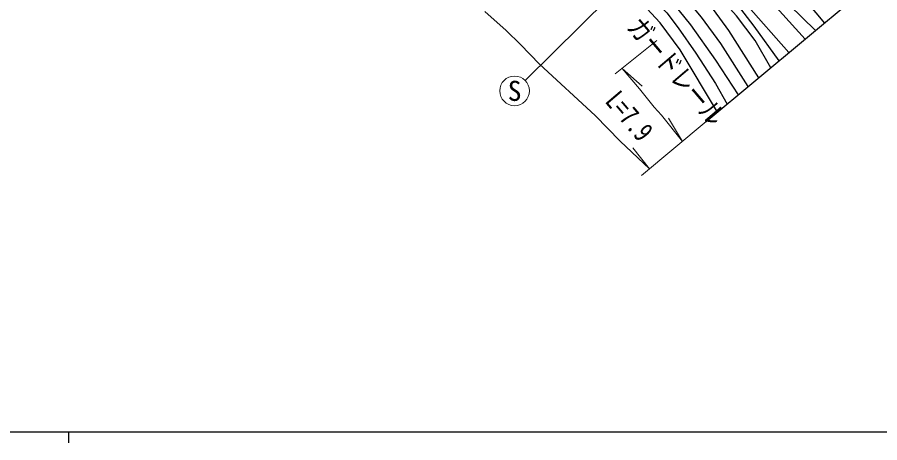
# Model space of a CAD drawing. Units: millimetres at full size, sheet at 1:1000; details may follow other scales. Extents: x 40000 to 680000, y 20000 to 380000.
# Drawn here: x 163321 to 241890, y 204000 to 242810 of the extents above; entities that cross this region are included whole.
import ezdxf
from ezdxf.enums import TextEntityAlignment as Align

# ---------------------------------------------------------------- set-up
doc = ezdxf.new("R2010")
doc.units = ezdxf.units.MM
doc.header["$LTSCALE"] = 1000
for name, color, linetype, lineweight in [('M-BGD', 7, 'Continuous', 25), ('M-BMK-OTRS', 5, 'Continuous', 25), ('M-STR-HTXT', 7, 'Continuous', 13), ('M-TTL-BAND', 7, 'Continuous', 25)]:
    doc.layers.add(name, color=color, linetype=linetype, lineweight=lineweight)
doc.styles.add('ＭＳ ゴシック', font='')
doc.styles.get('ＭＳ ゴシック').set_extended_font_data('MS Gothic')

msp = doc.modelspace()

# ---------------------------------------------------------------- linework, layer by layer
at = {"layer": 'M-BGD'}
for points in [[(210916, 278221), (214405, 269099), (216141, 265558), (217026, 263844), (218819, 260961), (220441, 258773), (222556, 256292), (224846, 254001), (227443, 251497), (231882, 247758), (234631, 244929), (236843, 242278)], [(236027, 241596), (226453, 251008), (223008, 254019), (220235, 256910), (217349, 260784), (215359, 264016), (214083, 266638), (212968, 269788), (210599, 277812)], [(209636, 276733), (213346, 266087), (214428, 263349), (215933, 260454), (217590, 258232), (220268, 255429), (223569, 252299), (227938, 248389), (231594, 244698), (235097, 240820)], [(233614, 239583), (229697, 244043), (227020, 247109), (223834, 250573), (220340, 254077), (217406, 257312), (215430, 259828), (214176, 261417), (212634, 264971), (211611, 267857), (210588, 270433), (207544, 276517)], [(206712, 275058), (210145, 269010), (211270, 266246), (212683, 262844), (213946, 260352), (215208, 258333), (217414, 255770), (219767, 253453), (224545, 249043), (227691, 245586), (230413, 242002), (232702, 238821)], [(231963, 238204), (230548, 240682), (228839, 242930), (226911, 245121), (225153, 247090), (222536, 249613), (220057, 251563), (217759, 253634), (215694, 255710), (214613, 257355), (213420, 259465), (212213, 262201), (210847, 264610), (208883, 268001), (205612, 273131)], [(204754, 271625), (208180, 266644), (209696, 264094), (210821, 261719), (212533, 258628), (214346, 256116), (216760, 253369), (218688, 251534), (223899, 247112), (226152, 244297), (228116, 241598), (230842, 237269)], [(229895, 236479), (227417, 240424), (225639, 242825), (223293, 245685), (221915, 247185), (219708, 249325), (217679, 251256), (214912, 253666), (213207, 255663), (211623, 257930), (210176, 260435), (209049, 262754), (207452, 265446), (203903, 270910)], [(204071, 268173), (207609, 262488), (208874, 259912), (210813, 256786), (211847, 255233), (214096, 252723), (216995, 250270), (219418, 247902), (222203, 245175), (224648, 242113), (226938, 238886), (228999, 235731)], [(203050, 267427), (206767, 261209), (209804, 255722), (211736, 253297), (213685, 251355), (216660, 249000), (220007, 245722), (222502, 243225), (223538, 241854), (225134, 239521), (226927, 236762), (227988, 234887)], [(227098, 234144), (223707, 239842), (221895, 242301), (220291, 244035), (218080, 246112), (216311, 247598)]]:
    msp.add_lwpolyline(points, dxfattribs=at)
at = {"layer": 'M-BMK-OTRS'}
msp.add_line((226087, 233301), (266747, 267235), dxfattribs=at)
at = {"layer": 'M-STR-HTXT'}
for p, q in [((229277, 256566), (209587, 237044)), ((205917, 243338), (207860, 241602)), ((207860, 241602), (209164, 240324)), ((217803, 237651), (221593, 240692)), ((209164, 240324), (210901, 238521)), ((210901, 238521), (215958, 233837)), ((218422, 238148), (220255, 236514)), ((215958, 233837), (218255, 231498)), ((223912, 231485), (222661, 233597)), ((226087, 233301), (220199, 228387)), ((218255, 231498), (220922, 228994)), ((220922, 228994), (219383, 230907))]:
    msp.add_line(p, q, dxfattribs=at)
msp.add_lwpolyline([(218422, 238148), (220010, 236275), (221344, 234593), (221998, 233880), (223912, 231485)], dxfattribs=at)
msp.add_circle((208628, 236094), 1350, dxfattribs=at)
at = {"layer": 'M-TTL-BAND'}
for p, q in [((40000, 205000), (579000, 205000)), ((168000, 205000), (168000, 204000))]:
    msp.add_line(p, q, dxfattribs=at)

# ---------------------------------------------------------------- texts
at = {"layer": 'M-STR-HTXT', "style": 'ＭＳ ゴシック', "width": 0.8}
for s, p in [('ガードレール', (222256, 236935)), ('L=7.9', (217976, 232863))]:
    msp.add_text(s, height=1833, rotation=310.415, dxfattribs=at).set_placement(p, align=Align.BOTTOM_CENTER)
at = {"layer": 'M-STR-HTXT', "style": 'ＭＳ ゴシック'}
msp.add_text('S', height=1833, dxfattribs=at).set_placement((208628, 236094), align=Align.MIDDLE_CENTER)

doc.saveas('drawing.dxf')
